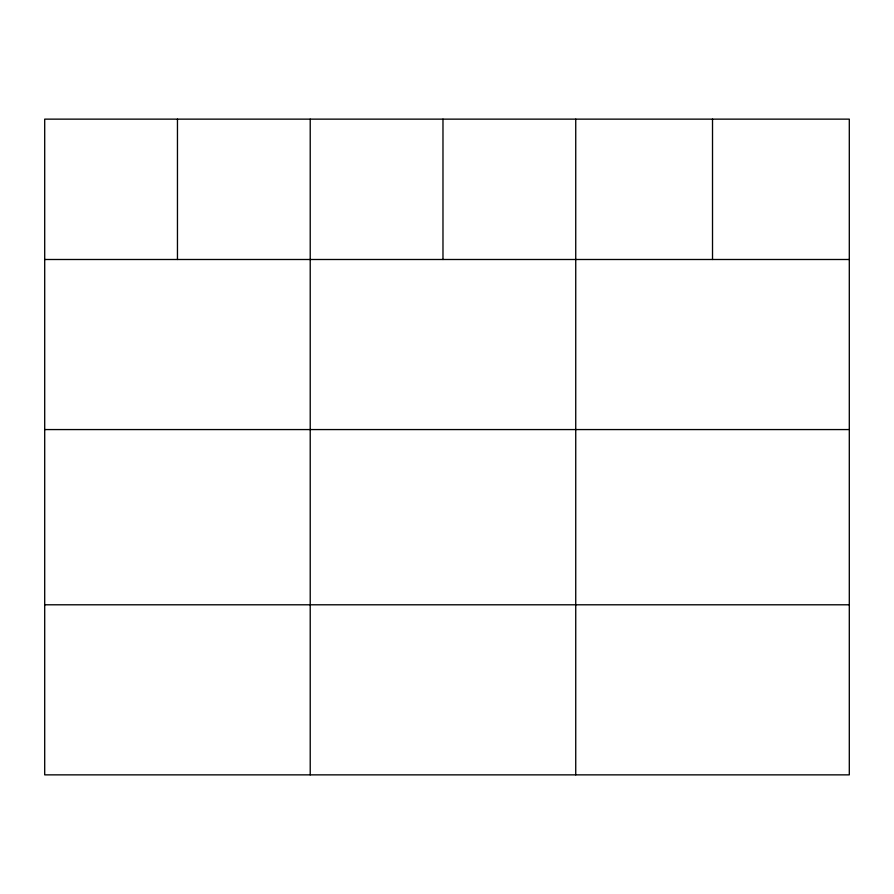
<?xml version="1.0" encoding="UTF-8"?>
<svg xmlns="http://www.w3.org/2000/svg" width="894" height="894" viewBox="0 0 894 894"><rect width="100%" height="100%" fill="white"/><g stroke="black" fill="none" stroke-linecap="round" stroke-linejoin="round"><path stroke-width="1.34" d="M849.3 429.567L849.3 119.137L44.7 119.137L44.7 774.863L849.3 774.863L849.3 429.567L44.7 429.567M44.7 259.495L849.3 259.495M44.7 604.791L849.3 604.791M712.518 119.137L712.518 259.495M575.736 119.137L575.736 774.863M442.977 119.137L442.977 259.495M310.218 119.137L310.218 774.863M177.459 119.137L177.459 259.495"/></g></svg>
